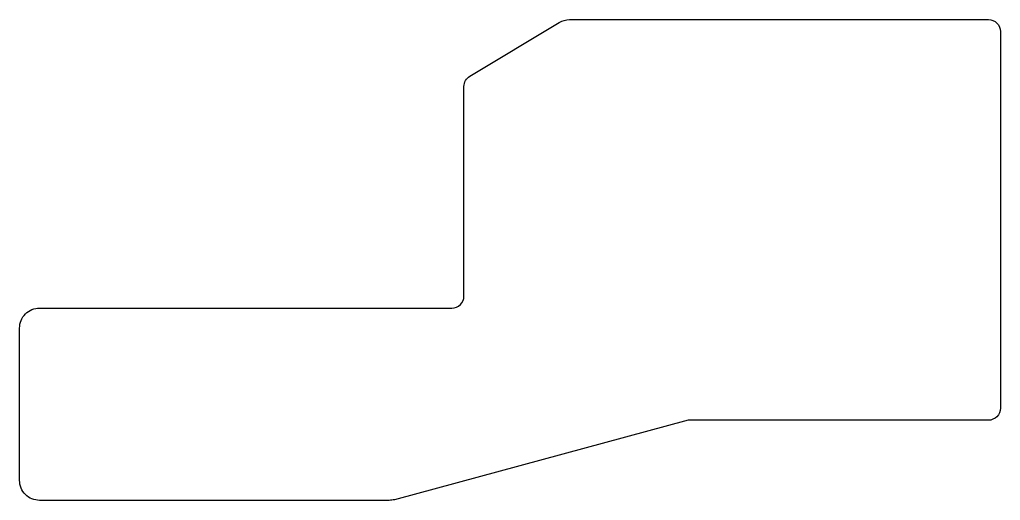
# Model space of a CAD drawing. Extents: x 368 to 392.5, y 219.4 to 231.4.
import ezdxf

# ---------------------------------------------------------------- set-up
doc = ezdxf.new("R2010")
doc.units = 0
doc.layers.add('ANA', color=220, linetype='CONTINUOUS')

msp = doc.modelspace()

# ---------------------------------------------------------------- linework, layer by layer
at = {"layer": 'ANA', "color": 0}
msp.add_lwpolyline([(368.451, 224.228), (378.751, 224.228, 0.414214), (379.051, 224.528), (379.051, 229.758, -0.263447), (379.197, 230.015), (381.433, 231.357, -0.135933), (381.69, 231.428), (392.151, 231.428, -0.414214), (392.451, 231.128), (392.451, 221.728, -0.414214), (392.151, 221.428), (384.651, 221.428), (377.315, 219.445, -0.066087), (377.185, 219.428), (368.451, 219.428, -0.414214), (367.951, 219.928), (367.951, 223.728, -0.414214)], format="xyb", close=True, dxfattribs=at)

doc.saveas('drawing.dxf')
